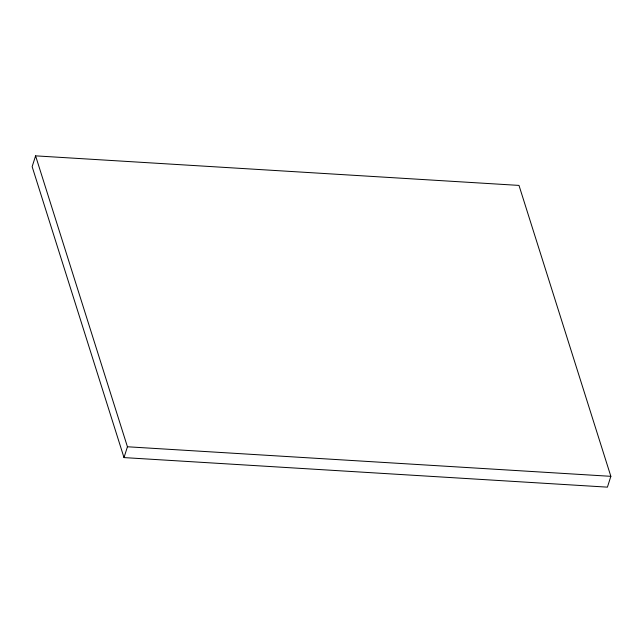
<?xml version="1.0" encoding="UTF-8"?>
<svg xmlns="http://www.w3.org/2000/svg" width="643" height="643" viewBox="0 0 643 643"><rect width="100%" height="100%" fill="white"/><g stroke="black" fill="none" stroke-linecap="round" stroke-linejoin="round"><path stroke-width="0.96" d="M35.582 155.855L32.15 166.674L124.003 457.591L607.418 487.145L610.85 476.326L518.997 185.409L35.582 155.855L127.435 446.772L124.003 457.591M127.435 446.772L610.85 476.326"/></g></svg>
